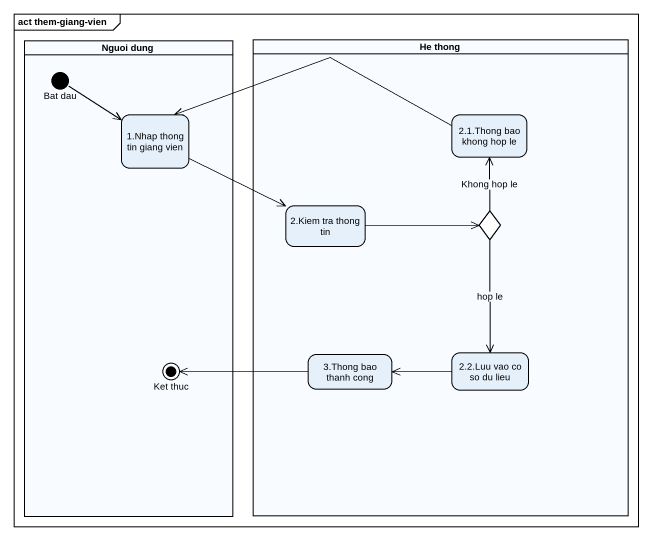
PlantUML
@startuml
mainframe act them-giang-vien
hide empty description
state "Nguoi dung" as Nguoi_dung <<partition>> {
  state "Bat dau" as Bat_dau <<start>>
  state "1.Nhap thong tin giang vien" as s1_Nhap_thong_tin_giang_vien
  state "Ket thuc" as Ket_thuc <<end>>
}
state "He thong" as He_thong <<partition>> {
  state "2.1.Thong bao khong hop le" as s2_1_Thong_bao_khong_hop_le
  state "2.Kiem tra thong tin" as s2_Kiem_tra_thong_tin
  state choice1 <<choice>>
  state "3.Thong bao thanh cong" as s3_Thong_bao_thanh_cong
  state "2.2.Luu vao co so du lieu" as s2_2_Luu_vao_co_so_du_lieu
}
Bat_dau --> s1_Nhap_thong_tin_giang_vien
s1_Nhap_thong_tin_giang_vien -right-> s2_Kiem_tra_thong_tin
s2_1_Thong_bao_khong_hop_le -left-> s1_Nhap_thong_tin_giang_vien
s2_Kiem_tra_thong_tin -right-> choice1
choice1 -up-> s2_1_Thong_bao_khong_hop_le : Khong hop le
choice1 --> s2_2_Luu_vao_co_so_du_lieu : hop le
s3_Thong_bao_thanh_cong -left-> Ket_thuc
s2_2_Luu_vao_co_so_du_lieu -left-> s3_Thong_bao_thanh_cong
@enduml
